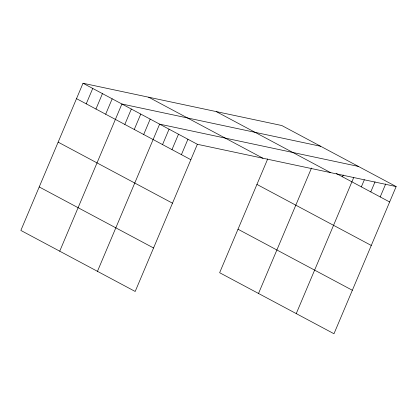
<?xml version="1.0" encoding="UTF-8"?>
<svg xmlns="http://www.w3.org/2000/svg" width="417" height="417" viewBox="0 0 417 417"><rect width="100%" height="100%" fill="white"/><g stroke="black" fill="none" stroke-linecap="round" stroke-linejoin="round"><path stroke-width="0.63" d="M396.15 186.566L281.814 125.533L83.019 83.254L20.85 230.434L135.186 291.467L197.361 144.287L396.15 186.566L333.981 333.746L219.639 272.713L267.714 158.913M86.23 103.843L92.741 88.44M95.952 109.035L102.457 93.627M105.668 114.222L112.178 98.813M59.725 251.185L121.894 104.005L320.689 146.284M124.824 124.443L131.329 109.04M134.253 129.478L140.764 114.076M143.688 134.514L150.193 119.111M97.458 271.326L159.628 124.146L358.417 166.425M162.552 144.584L169.062 129.181M171.986 149.62L178.492 134.217M181.421 154.655L187.926 139.252M258.514 293.464L311.483 168.067M342.477 176.798L343.227 175.02M296.247 313.605L353.663 177.684M361.346 186.868L364.349 179.758M370.776 191.903L375.034 181.828M380.21 196.939L385.715 183.902M336.373 173.54L389.645 201.974M216.209 111.579L330.551 172.617M148.624 97.203L262.96 158.241M83.019 83.254L197.361 144.287M256.935 184.423L371.276 245.457M76.514 98.657L190.85 159.69M238.008 229.23L352.349 290.263M58.145 142.145L172.482 203.178M39.219 186.946L153.555 247.979"/></g></svg>
